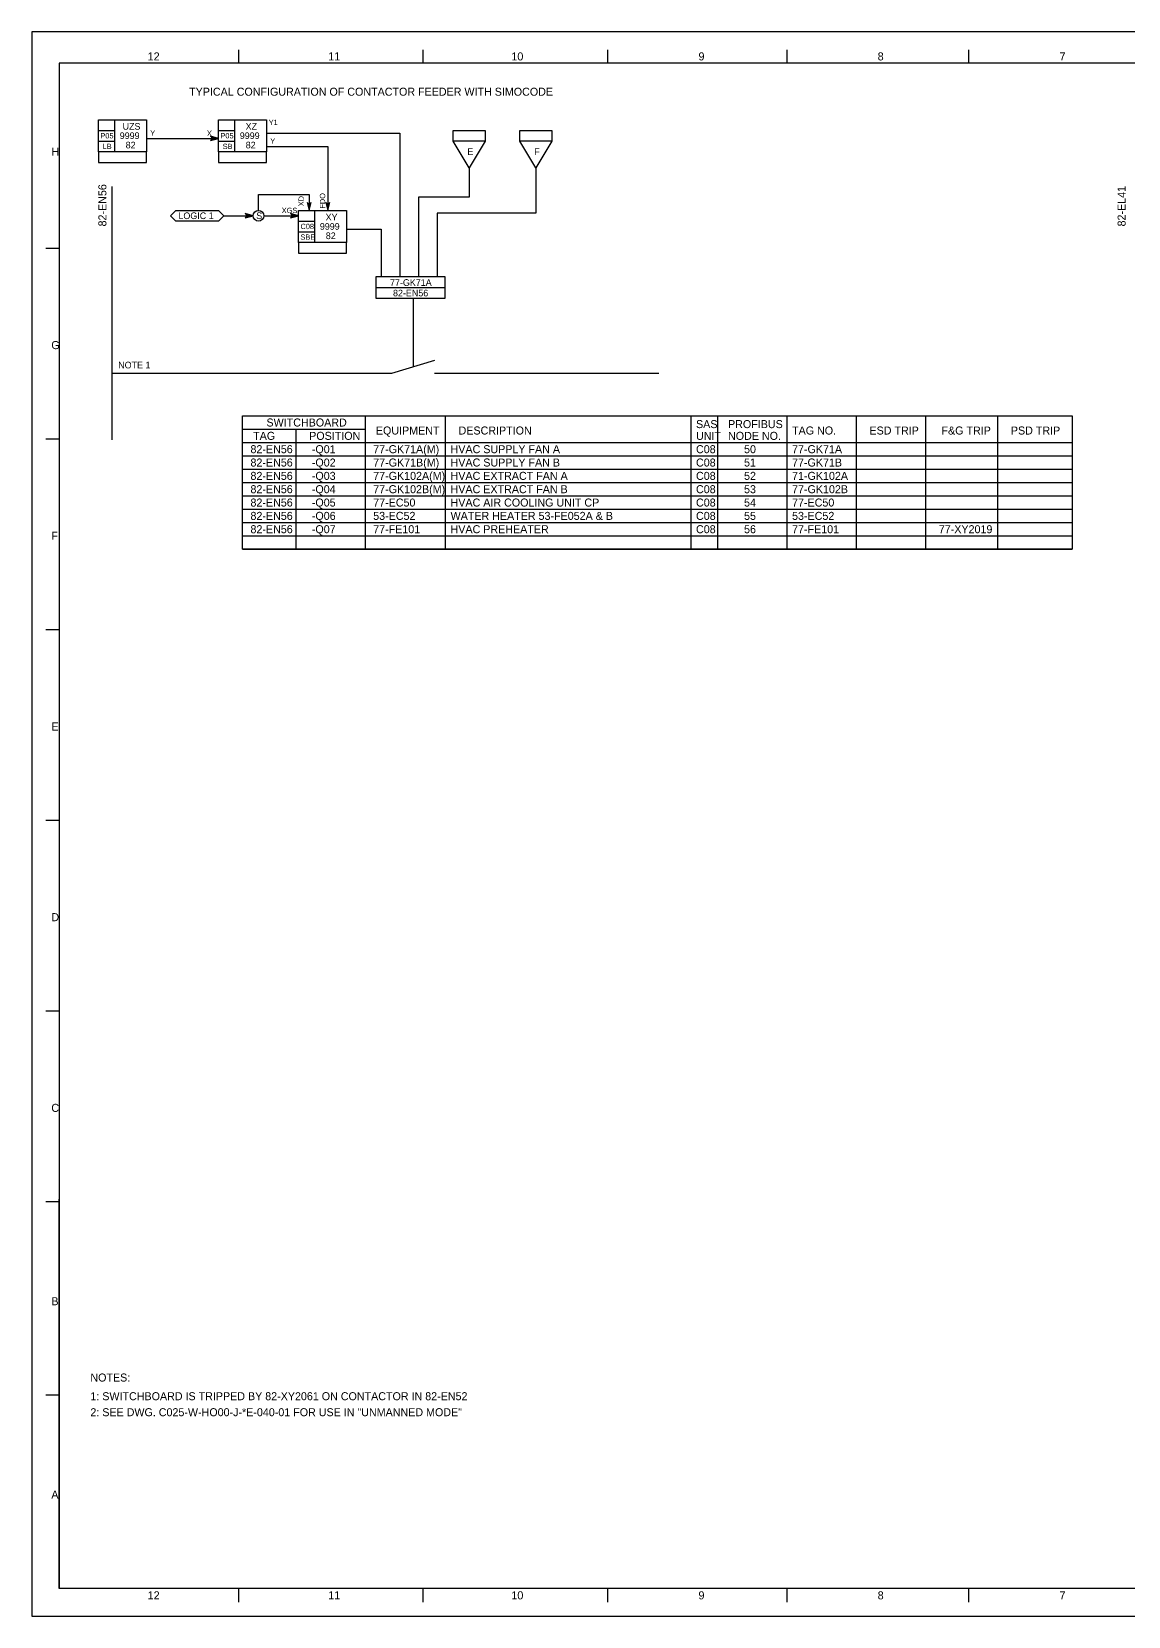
# Model space of a CAD drawing. Extents: x 0 to 841, y 0 to 594.
# Drawn here: x 0 to 411, y 0 to 594 of the extents above; entities that cross this region are included whole.
import ezdxf

# ---------------------------------------------------------------- set-up
doc = ezdxf.new("R2010")
doc.units = 0
for name, color, linetype in [('01-LIN-025-A', 7, 'Continuous'), ('09-LIN-050-B', 7, 'Continuous'), ('12-LIN-100-A', 7, 'Continuous'), ('18-LIN-025-SP', 7, 'Continuous'), ('46-', 7, 'Continuous'), ('48-BOR-018', 7, 'Continuous'), ('50-REV-035-TRNG', 7, 'Continuous'), ('53-FAB-UD', 7, 'Continuous')]:
    doc.layers.add(name, color=color, linetype=linetype)

msp = doc.modelspace()

# ---------------------------------------------------------------- linework, layer by layer
at = {"layer": '01-LIN-025-A'}
for p, q in [((829.26, 582.23), (10.33, 582.23)), ((10.33, 582.23), (10.33, 10.38)), ((77.49, 587.26), (77.49, 582.23)), ((146.65, 587.26), (146.65, 582.23)), ((215.82, 587.26), (215.82, 582.23)), ((282.98, 587.26), (282.98, 582.23)), ((351.14, 587.26), (351.14, 582.23)), ((43, 554), (70, 554)), ((30, 536), (30, 441)), ((72, 525), (83, 525)), ((87, 525), (100, 525)), ((10.33, 512.76), (5.32, 512.76)), ((135, 466), (151.06, 470.82)), ((30, 466), (135, 466)), ((151, 466), (235, 466)), ((125, 450), (125, 400)), ((155, 450), (155, 400)), ((247, 450), (247, 400)), ((257, 450), (257, 400)), ((283, 450), (283, 400)), ((309, 450), (309, 400)), ((335, 450), (335, 400)), ((362, 450), (362, 400)), ((10.33, 441.28), (5.32, 441.28)), ((79, 445), (125, 445)), ((79, 440), (390, 440)), ((99, 445), (99, 400)), ((79, 435), (390, 435)), ((79, 430), (390, 430)), ((79, 425), (390, 425)), ((79, 420), (390, 420)), ((79, 415), (390, 415)), ((79, 410), (390, 410)), ((79, 405), (390, 405)), ((79, 400), (390, 400)), ((10.33, 369.8), (5.32, 369.8)), ((10.33, 298.32), (5.32, 298.32)), ((10.33, 226.84), (5.32, 226.84)), ((10.33, 155.36), (5.32, 155.36)), ((10.33, 10.38), (10.33, 156.36)), ((10.33, 82.87), (5.32, 82.87)), ((648.95, 10.38), (10.33, 10.38)), ((77.49, 10.38), (77.49, 5.35)), ((146.65, 10.38), (146.65, 5.35)), ((215.82, 10.38), (215.82, 5.35)), ((282.98, 10.38), (282.98, 5.35)), ((351.14, 10.38), (351.14, 5.35))]:
    msp.add_line(p, q, dxfattribs=at)
for points in [[(88, 551), (111, 551), (111, 527)], [(85, 527), (85, 533), (104, 533), (104, 527)]]:
    msp.add_lwpolyline(points, dxfattribs=at)
msp.add_lwpolyline([(79, 450), (390, 450), (390, 400), (79, 400)], close=True, dxfattribs=at)
at = {"layer": '09-LIN-050-B'}
msp.add_lwpolyline([(0, 0), (841, 0), (841, 594), (0, 594)], close=True, dxfattribs=at)
at = {"layer": '12-LIN-100-A'}
for p, q in [((154.98, 502.05), (128.98, 502.05)), ((128.98, 502.05), (128.98, 494.05)), ((154.98, 494.05), (154.98, 502.05)), ((128.98, 498.05), (154.98, 498.05)), ((128.98, 494.05), (154.98, 494.05))]:
    msp.add_line(p, q, dxfattribs=at)
at = {"layer": '18-LIN-025-SP'}
for p, q in [((88, 556), (138, 556)), ((138, 556), (138, 502)), ((164, 543), (164, 532)), ((189, 543), (189, 526)), ((164, 532), (145, 532)), ((145, 532), (145, 502)), ((189, 526), (152, 526)), ((152, 526), (152, 502)), ((118, 520), (131, 520)), ((131, 520), (131, 502)), ((143, 494), (143, 468.41))]:
    msp.add_line(p, q, dxfattribs=at)
at = {"layer": '46-'}
for p, q in [((70, 554), (67, 554.8)), ((67, 554.8), (67.8, 554)), ((67.8, 554), (67, 553.2)), ((67, 553.2), (70, 554)), ((69.6, 554), (67.4, 554.6)), ((67.4, 554.6), (68, 554)), ((68, 554), (67.4, 553.4)), ((67.4, 553.4), (69.6, 554)), ((69.2, 554), (67.8, 554.4)), ((67.8, 554.4), (68.2, 554)), ((68.2, 554), (67.8, 553.6)), ((67.8, 553.6), (69.2, 554)), ((68.8, 554), (68.2, 554.2)), ((68.2, 554.2), (68.4, 554)), ((68.4, 554), (68.2, 553.8)), ((68.2, 553.8), (68.8, 554)), ((104, 529.2), (103.2, 530)), ((103.2, 530), (104, 527)), ((104, 529), (103.4, 529.6)), ((103.4, 529.6), (104, 527.4)), ((104, 528.8), (103.6, 529.2)), ((103.6, 529.2), (104, 527.8)), ((104, 528.6), (103.8, 528.8)), ((103.8, 528.8), (104, 528.2)), ((104, 527), (104.8, 530)), ((104.8, 530), (104, 529.2)), ((104, 527.4), (104.6, 529.6)), ((104.6, 529.6), (104, 529)), ((104, 527.8), (104.4, 529.2)), ((104.4, 529.2), (104, 528.8)), ((104, 528.2), (104.2, 528.8)), ((104.2, 528.8), (104, 528.6)), ((111, 529.2), (110.2, 530)), ((110.2, 530), (111, 527)), ((111, 529), (110.4, 529.6)), ((110.4, 529.6), (111, 527.4)), ((111, 528.8), (110.6, 529.2)), ((110.6, 529.2), (111, 527.8)), ((111, 528.6), (110.8, 528.8)), ((110.8, 528.8), (111, 528.2)), ((111, 527), (111.8, 530)), ((111.8, 530), (111, 529.2)), ((111, 527.4), (111.6, 529.6)), ((111.6, 529.6), (111, 529)), ((111, 527.8), (111.4, 529.2)), ((111.4, 529.2), (111, 528.8)), ((111, 528.2), (111.2, 528.8)), ((111.2, 528.8), (111, 528.6)), ((83, 525), (80, 525.8)), ((80, 525.8), (80.8, 525)), ((80.8, 525), (80, 524.2)), ((80, 524.2), (83, 525)), ((82.6, 525), (80.4, 525.6)), ((80.4, 525.6), (81, 525)), ((81, 525), (80.4, 524.4)), ((80.4, 524.4), (82.6, 525)), ((82.2, 525), (80.8, 525.4)), ((80.8, 525.4), (81.2, 525)), ((81.2, 525), (80.8, 524.6)), ((80.8, 524.6), (82.2, 525)), ((81.8, 525), (81.2, 525.2)), ((81.2, 525.2), (81.4, 525)), ((81.4, 525), (81.2, 524.8)), ((81.2, 524.8), (81.8, 525)), ((100, 525), (97, 525.8)), ((97, 525.8), (97.8, 525)), ((97.8, 525), (97, 524.2)), ((97, 524.2), (100, 525)), ((99.6, 525), (97.4, 525.6)), ((97.4, 525.6), (98, 525)), ((98, 525), (97.4, 524.4)), ((97.4, 524.4), (99.6, 525)), ((99.2, 525), (97.8, 525.4)), ((97.8, 525.4), (98.2, 525)), ((98.2, 525), (97.8, 524.6)), ((97.8, 524.6), (99.2, 525)), ((98.8, 525), (98.2, 525.2)), ((98.2, 525.2), (98.4, 525)), ((98.4, 525), (98.2, 524.8)), ((98.2, 524.8), (98.8, 525))]:
    msp.add_line(p, q, dxfattribs=at)
at = {"layer": '48-BOR-018'}
for p, q in [((25, 561), (43, 561)), ((25, 549), (25, 561)), ((31, 561), (31, 549)), ((43, 561), (43, 549)), ((70, 561), (88, 561)), ((70, 549), (70, 561)), ((76, 561), (76, 549)), ((88, 561), (88, 549)), ((25, 557), (31, 557)), ((25, 553), (31, 553)), ((70, 557), (76, 557)), ((70, 553), (76, 553)), ((43, 549), (25, 549)), ((25, 549), (25, 545)), ((43, 545), (43, 549)), ((88, 549), (70, 549)), ((70, 549), (70, 545)), ((88, 545), (88, 549)), ((25, 545), (43, 545)), ((70, 545), (88, 545)), ((52, 525), (54, 527)), ((54, 523), (52, 525)), ((54, 527), (70, 527)), ((70, 523), (54, 523)), ((70, 527), (72, 525)), ((72, 525), (70, 523)), ((100, 527), (118, 527)), ((100, 515), (100, 527)), ((100, 523), (106, 523)), ((106, 527), (106, 515)), ((118, 527), (118, 515)), ((100, 519), (106, 519)), ((118, 515), (100, 515)), ((100, 515), (100, 511)), ((100, 511), (118, 511)), ((118, 511), (118, 515))]:
    msp.add_line(p, q, dxfattribs=at)
msp.add_circle((85, 525), 2, dxfattribs=at)
at = {"layer": '53-FAB-UD'}
for p, q in [((158, 557), (170, 557)), ((158, 553), (158, 557)), ((170, 553), (158, 553)), ((164, 543), (158, 553)), ((170, 553), (164, 543)), ((170, 557), (170, 553)), ((183, 557), (195, 557)), ((183, 553), (183, 557)), ((195, 553), (183, 553)), ((189, 543), (183, 553)), ((195, 553), (189, 543)), ((195, 557), (195, 553))]:
    msp.add_line(p, q, dxfattribs=at)

# ---------------------------------------------------------------- texts
at = {"layer": '01-LIN-025-A'}
for s, height, p in [('12', 3.02, (43.46, 583.23)), ('11', 3.02, (111.13, 583.23)), ('10', 3.02, (179.78, 583.23)), ('9', 3.02, (249.92, 583.23)), ('8', 3.02, (317.08, 583.23)), ('7', 3.02, (385.24, 583.23)), ('TYPICAL CONFIGURATION OF CONTACTOR FEEDER WITH SIMOCODE', 3, (59, 570)), ('H', 3.02, (7.36, 547.49)), ('G', 3.02, (7.36, 475.01)), ('SWITCHBOARD', 3, (88, 446)), ('EQUIPMENT', 3, (129, 443)), ('DESCRIPTION', 3, (160, 443)), ('SAS', 3, (249, 445.4)), ('PROFIBUS', 3, (261, 445.4)), ('TAG NO.', 3, (285, 443)), ('ESD TRIP', 3, (314, 443)), ('F&G TRIP', 3, (341, 443)), ('PSD TRIP', 3, (367, 443)), ('TAG', 3, (83, 441)), ('POSITION', 3, (104, 441)), ('UNIT', 3, (249, 441)), ('NODE NO.', 3, (261, 441)), ('82-EN56', 3, (82, 436)), ('82-EN56', 3, (82, 431)), ('-Q01', 3, (105, 436)), ('-Q02', 3, (105, 431)), ('77-GK71A(M)', 3, (128, 436)), ('77-GK71B(M)', 3, (128, 431)), ('HVAC SUPPLY FAN A', 3, (157, 436)), ('HVAC SUPPLY FAN B', 3, (157, 431)), ('C08', 3, (249, 436)), ('C08', 3, (249, 431)), ('50', 3, (267, 436)), ('51', 3, (267, 431)), ('77-GK71A', 3, (285, 436)), ('77-GK71B', 3, (285, 431)), ('82-EN56', 3, (82, 426)), ('-Q03', 3, (105, 426)), ('77-GK102A(M)', 3, (128, 426)), ('HVAC EXTRACT FAN A', 3, (157, 426)), ('C08', 3, (249, 426)), ('52', 3, (267, 426)), ('71-GK102A', 3, (285, 426)), ('82-EN56', 3, (82, 421)), ('-Q04', 3, (105, 421)), ('77-GK102B(M)', 3, (128, 421)), ('HVAC EXTRACT FAN B', 3, (157, 421)), ('C08', 3, (249, 421)), ('53', 3, (267, 421)), ('77-GK102B', 3, (285, 421)), ('82-EN56', 3, (82, 416)), ('-Q05', 3, (105, 416)), ('77-EC50', 3, (128, 416)), ('HVAC AIR COOLING UNIT CP', 3, (157, 416)), ('C08', 3, (249, 416)), ('54', 3, (267, 416)), ('77-EC50', 3, (285, 416)), ('82-EN56', 3, (82, 411)), ('-Q06', 3, (105, 411)), ('53-EC52', 3, (128, 411)), ('WATER HEATER 53-FE052A & B', 3, (157, 411)), ('C08', 3, (249, 411)), ('55', 3, (267, 411)), ('53-EC52', 3, (285, 411)), ('F', 3.02, (7.36, 403.53)), ('82-EN56', 3, (82, 406)), ('-Q07', 3, (105, 406)), ('77-FE101', 3, (128, 406)), ('HVAC PREHEATER', 3, (157, 406)), ('C08', 3, (249, 406)), ('56', 3, (267, 406)), ('77-FE101', 3, (285, 406)), ('77-XY2019', 3, (340, 406)), ('E', 3.02, (7.36, 332.04)), ('D', 3.02, (7.36, 260.56)), ('C', 3.02, (7.36, 189.08)), ('B', 3.02, (7.36, 116.6)), ('NOTES:', 3, (22, 88)), ('1: SWITCHBOARD IS TRIPPED BY 82-XY2061 ON CONTACTOR IN 82-EN52', 3, (22, 81)), ('2: SEE DWG. C025-W-HO00-J-*E-040-01 FOR USE IN "UNMANNED MODE"', 3, (22, 75)), ('A', 3.02, (7.36, 44.11)), ('12', 3.02, (43.46, 6.35)), ('11', 3.02, (111.13, 6.35)), ('10', 3.02, (179.78, 6.35)), ('9', 3.02, (249.92, 6.35)), ('8', 3.02, (317.08, 6.35)), ('7', 3.02, (385.24, 6.35))]:
    msp.add_text(s, height=height, dxfattribs=at).set_placement(p)
for s, p in [('82-EN56', (28, 521)), ('82-EL41', (410, 521))]:
    msp.add_text(s, height=3, rotation=90, dxfattribs=at).set_placement(p)
at = {"layer": '12-LIN-100-A'}
for s, p in [('LOGIC 1', (55, 523.75)), ('77-GK71A', (134.3, 498.72)), ('82-EN56', (135.43, 494.78)), ('NOTE 1', (32.43, 467.78))]:
    msp.add_text(s, height=2.5, dxfattribs=at).set_placement(p)
at = {"layer": '50-REV-035-TRNG'}
for s, height, p in [('UZS', 2.5, (34.07, 557.25)), ('XZ', 2.5, (80.18, 557.25)), ('Y1', 2, (88.84, 559)), ('P05', 2, (25.75, 554)), ('9999', 2.5, (33, 553.75)), ('82', 2.5, (35.23, 550.25)), ('Y', 2, (44.43, 555)), ('P05', 2, (70.75, 554)), ('9999', 2.5, (78, 553.75)), ('82', 2.5, (80.23, 550.25)), ('Y', 2, (89.43, 552)), ('LB', 2, (26.58, 550)), ('SB', 2, (71.58, 550)), ('S', 2.5, (84.16, 523.75)), ('XGS', 2, (93.72, 526)), ('XY', 2.5, (110.16, 523.25)), ('SBE', 2, (100.72, 516)), ('C08', 2, (100.75, 520)), ('9999', 2.5, (108, 519.75)), ('82', 2.5, (110.23, 516.25))]:
    msp.add_text(s, height=height, dxfattribs=at).set_placement(p)
for s, rotation, p in [('X', 180, (67.54, 557)), ('XD', 90, (102, 528.58)), ('FDO', 90, (110, 527.68))]:
    msp.add_text(s, height=2, rotation=rotation, dxfattribs=at).set_placement(p)
at = {"layer": '53-FAB-UD'}
for s, p in [('E', (163.3, 547.75)), ('F', (188.34, 547.75))]:
    msp.add_text(s, height=2.5, dxfattribs=at).set_placement(p)

doc.saveas('drawing.dxf')
